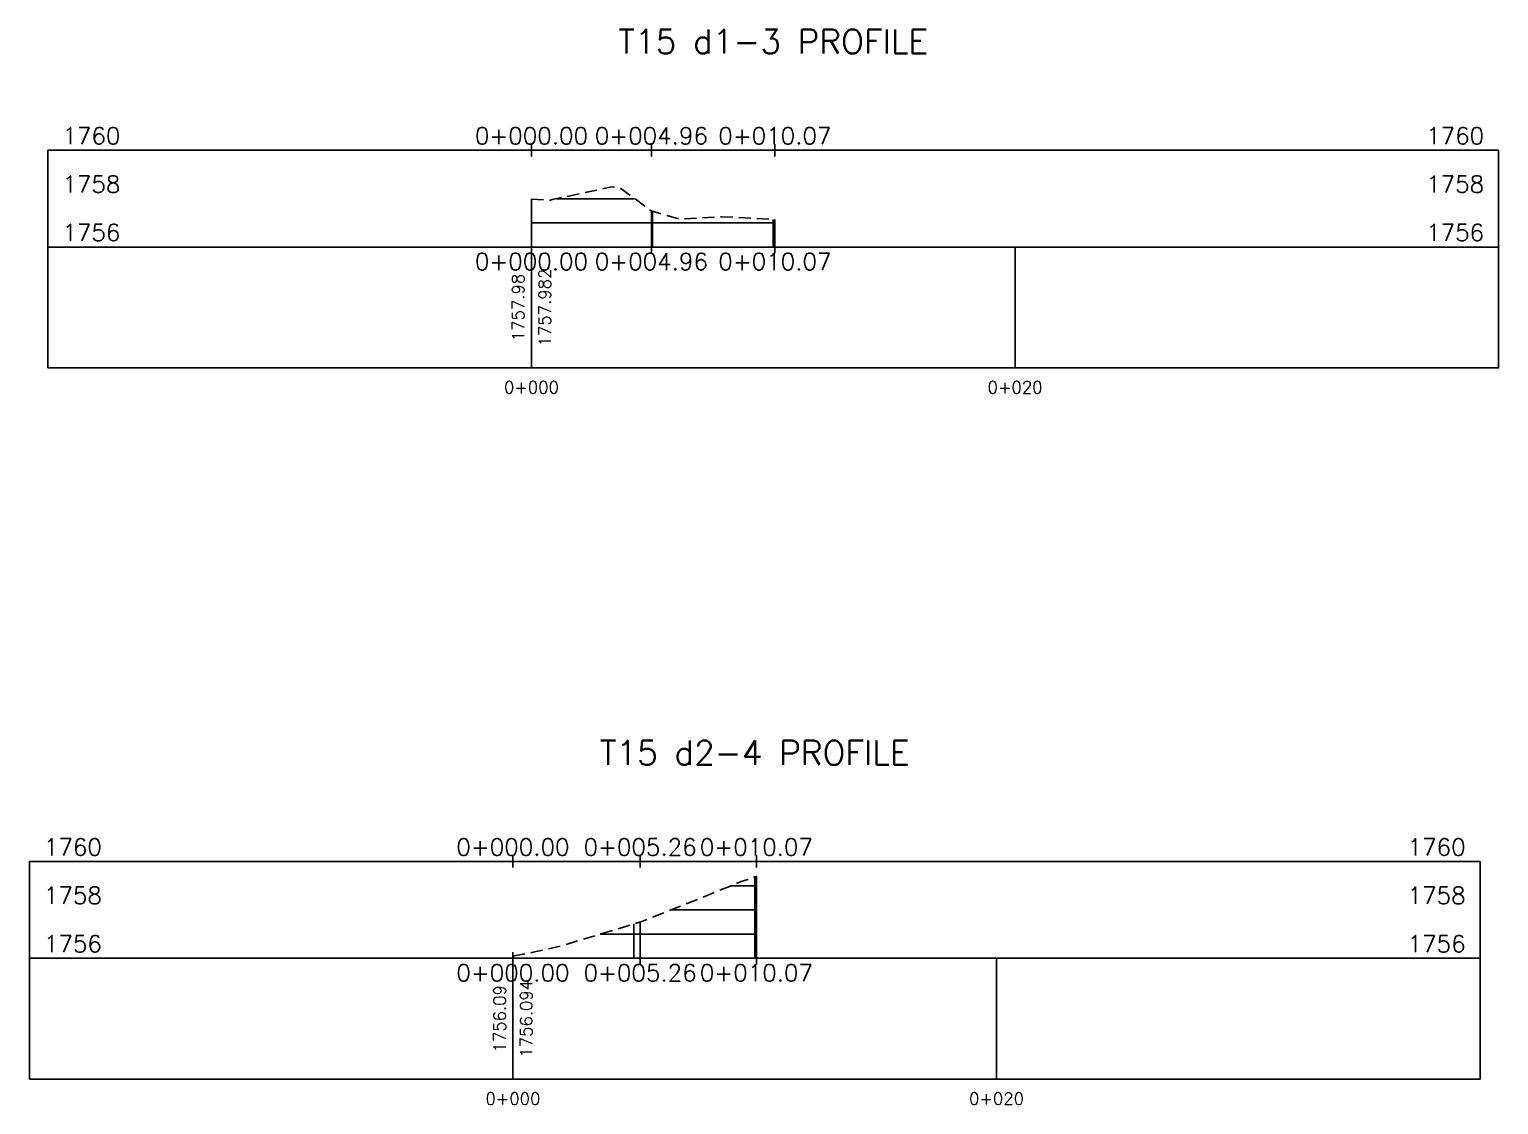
# Model space of a CAD drawing. Header units: metres. Extents: x 419533 to 423558, y 4805342 to 4807578.
# Drawn here: x 422758.1 to 422818.9, y 4807097.7 to 4807142.2 of the extents above; entities that cross this region are included whole.
import ezdxf

# ---------------------------------------------------------------- set-up
doc = ezdxf.new("R2010")
doc.units = ezdxf.units.M
doc.linetypes.add('DASHED', pattern=[0.75, 0.5, -0.25])
for name, color, linetype in [('C-ROAD-PROF', 1, 'DASHED'), ('C-ROAD-PROF-GRID-GEOM', 5, 'Continuous'), ('C-ROAD-PROF-GRID-MAJR', 8, 'Continuous'), ('C-ROAD-PROF-GRID-MINR', 8, 'Continuous'), ('C-ROAD-PROF-TEXT', 11, 'Continuous'), ('C-ROAD-PROF-TICK', 7, 'Continuous'), ('C-ROAD-PROF-TITL', 11, 'Continuous'), ('C-ROAD-PROF-TTLB', 5, 'Continuous')]:
    doc.layers.add(name, color=color, linetype=linetype)
doc.styles.get("Standard").update_dxf_attribs({"font": 'simplex.shx'})

msp = doc.modelspace()

# ---------------------------------------------------------------- linework, layer by layer
at = {"layer": 'C-ROAD-PROF', "color": 1, "linetype": 'DASHED', "lineweight": -3, "flags": 128}
for points in [[(422778.867, 4807135.14), (422779.606, 4807135.099), (422779.649, 4807135.099), (422779.717, 4807135.119), (422782.167, 4807135.644), (422782.493, 4807135.627), (422783.822, 4807134.653), (422783.824, 4807134.653), (422783.826, 4807134.652), (422784.906, 4807134.336), (422785.228, 4807134.32), (422786.725, 4807134.414), (422788.112, 4807134.347), (422788.935, 4807134.297)], [(422778.101, 4807103.84), (422778.931, 4807103.995), (422780.047, 4807104.245), (422780.05, 4807104.245), (422780.051, 4807104.246), (422780.055, 4807104.246), (422783.328, 4807105.235), (422783.356, 4807105.238), (422783.361, 4807105.24), (422783.367, 4807105.243), (422785.66, 4807106.154), (422787.536, 4807106.919), (422787.818, 4807107.001), (422787.953, 4807107.061), (422788.105, 4807107.12), (422788.169, 4807107.146)]]:
    msp.add_lwpolyline(points, dxfattribs=at)
at = {"layer": 'C-ROAD-PROF-GRID-GEOM', "color": 5, "linetype": 'Continuous', "lineweight": -3}
for p, q in [((422778.867, 4807133.158), (422778.867, 4807135.14)), ((422783.826, 4807133.158), (422783.826, 4807134.652)), ((422788.935, 4807133.158), (422788.935, 4807134.297)), ((422788.169, 4807103.746), (422788.169, 4807107.146)), ((422783.361, 4807103.746), (422783.361, 4807105.24)), ((422778.101, 4807103.746), (422778.101, 4807103.84))]:
    msp.add_line(p, q, dxfattribs=at)
at = {"layer": 'C-ROAD-PROF-GRID-MAJR', "color": 8, "linetype": 'Continuous', "lineweight": -3}
for p, q in [((422778.867, 4807133.158), (422778.867, 4807135.14)), ((422779.902, 4807135.158), (422783.133, 4807135.158)), ((422778.867, 4807133.158), (422788.935, 4807133.158)), ((422784.634, 4807105.746), (422788.169, 4807105.746)), ((422778.101, 4807103.746), (422778.101, 4807103.84)), ((422778.101, 4807103.746), (422788.169, 4807103.746))]:
    msp.add_line(p, q, dxfattribs=at)
at = {"layer": 'C-ROAD-PROF-GRID-MINR', "color": 8, "linetype": 'Continuous', "lineweight": -3}
for p, q in [((422783.867, 4807133.158), (422783.867, 4807134.64)), ((422778.867, 4807134.158), (422788.935, 4807134.158)), ((422788.867, 4807133.158), (422788.867, 4807134.301)), ((422787.113, 4807106.746), (422788.169, 4807106.746)), ((422788.101, 4807103.746), (422788.101, 4807107.119)), ((422781.711, 4807104.746), (422788.169, 4807104.746)), ((422783.101, 4807103.746), (422783.101, 4807105.166))]:
    msp.add_line(p, q, dxfattribs=at)
at = {"layer": 'C-ROAD-PROF-TEXT', "color": 11, "linetype": 'Continuous', "lineweight": -3}
for p, q in [((422778.867, 4807136.908), (422778.867, 4807137.408)), ((422783.826, 4807136.908), (422783.826, 4807137.408)), ((422788.935, 4807136.908), (422788.935, 4807137.408)), ((422778.867, 4807132.908), (422778.867, 4807133.408)), ((422783.826, 4807132.908), (422783.826, 4807133.408)), ((422788.935, 4807132.908), (422788.935, 4807133.408)), ((422778.101, 4807107.496), (422778.101, 4807107.996)), ((422783.361, 4807107.496), (422783.361, 4807107.996)), ((422788.169, 4807107.496), (422788.169, 4807107.996)), ((422778.101, 4807103.496), (422778.101, 4807103.996)), ((422783.361, 4807103.496), (422783.361, 4807103.996)), ((422788.169, 4807103.496), (422788.169, 4807103.996))]:
    msp.add_line(p, q, dxfattribs=at)
at = {"layer": 'C-ROAD-PROF-TICK', "color": 7, "linetype": 'Continuous', "lineweight": -3}
for p, q in [((422778.867, 4807128.158), (422778.867, 4807133.158)), ((422798.867, 4807128.158), (422798.867, 4807133.158)), ((422778.101, 4807098.746), (422778.101, 4807103.746)), ((422798.101, 4807098.746), (422798.101, 4807103.746))]:
    msp.add_line(p, q, dxfattribs=at)
at = {"layer": 'C-ROAD-PROF-TTLB', "color": 5, "linetype": 'Continuous', "lineweight": -3}
for p, q in [((422758.867, 4807133.158), (422758.867, 4807137.158)), ((422758.867, 4807137.158), (422818.867, 4807137.158)), ((422818.867, 4807133.158), (422818.867, 4807137.158)), ((422758.101, 4807103.746), (422758.101, 4807107.746)), ((422758.101, 4807107.746), (422818.101, 4807107.746)), ((422818.101, 4807103.746), (422818.101, 4807107.746))]:
    msp.add_line(p, q, dxfattribs=at)
for points in [[(422758.867, 4807128.158), (422818.867, 4807128.158), (422818.867, 4807133.158), (422758.867, 4807133.158)], [(422758.101, 4807098.746), (422818.101, 4807098.746), (422818.101, 4807103.746), (422758.101, 4807103.746)]]:
    msp.add_3dface(points, dxfattribs=at)

# ---------------------------------------------------------------- texts
at = {"layer": 'C-ROAD-PROF-TEXT', "color": 11, "linetype": 'Continuous', "lineweight": -3}
for s, insert, char_height, attachment_point in [('1760', (422761.866, 4807137.758), 0.7, 6), ('0+000.00', (422778.867, 4807137.408), 0.7, 8), ('0+004.96', (422783.826, 4807137.408), 0.7, 8), ('0+010.07', (422788.935, 4807137.408), 0.7, 8), ('{\\C256;1760}', (422815.868, 4807137.758), 0.7, 4), ('1758', (422761.866, 4807135.758), 0.7, 6), ('{\\C256;1758}', (422815.868, 4807135.758), 0.7, 4), ('1756', (422761.866, 4807133.758), 0.7, 6), ('{\\C256;1756}', (422815.868, 4807133.758), 0.7, 4), ('0+000.00', (422778.867, 4807132.908), 0.7, 2), ('0+004.96', (422783.826, 4807132.908), 0.7, 2), ('0+010.07', (422788.935, 4807132.908), 0.7, 2), ('0+000', (422778.867, 4807127.608), 0.5, 2), ('0+020', (422798.867, 4807127.608), 0.5, 2), ('1760', (422761.1, 4807108.346), 0.7, 6), ('0+000.00', (422778.101, 4807107.996), 0.7, 8), ('0+005.26', (422783.361, 4807107.996), 0.7, 8), ('0+010.07', (422788.169, 4807107.996), 0.7, 8), ('{\\C256;1760}', (422815.102, 4807108.346), 0.7, 4), ('1758', (422761.1, 4807106.346), 0.7, 6), ('{\\C256;1758}', (422815.102, 4807106.346), 0.7, 4), ('1756', (422761.1, 4807104.346), 0.7, 6), ('{\\C256;1756}', (422815.102, 4807104.346), 0.7, 4), ('0+000.00', (422778.101, 4807103.496), 0.7, 2), ('0+005.26', (422783.361, 4807103.496), 0.7, 2), ('0+010.07', (422788.169, 4807103.496), 0.7, 2), ('0+000', (422778.101, 4807098.196), 0.5, 2), ('0+020', (422798.101, 4807098.196), 0.5, 2)]:
    msp.add_mtext(s, dxfattribs=dict(at, insert=insert, char_height=char_height, attachment_point=attachment_point))
at = {"layer": 'C-ROAD-PROF-TEXT', "color": 11, "linetype": 'Continuous', "lineweight": -3, "char_height": 0.5, "rotation": 90}
for s, insert, attachment_point in [('1757.982', (422779.167, 4807130.658), 2), ('1757.98', (422778.567, 4807130.658), 8), ('1756.09', (422777.801, 4807101.246), 8), ('1756.094', (422778.401, 4807101.246), 2)]:
    msp.add_mtext(s, dxfattribs=dict(at, insert=insert, attachment_point=attachment_point))
at = {"layer": 'C-ROAD-PROF-TITL', "color": 11, "linetype": 'Continuous', "lineweight": -3, "char_height": 1, "attachment_point": 8}
for s, insert in [('T15 d1-3 PROFILE', (422788.867, 4807141.158)), ('T15 d2-4 PROFILE', (422788.101, 4807111.746))]:
    msp.add_mtext(s, dxfattribs=dict(at, insert=insert))

doc.saveas('drawing.dxf')
